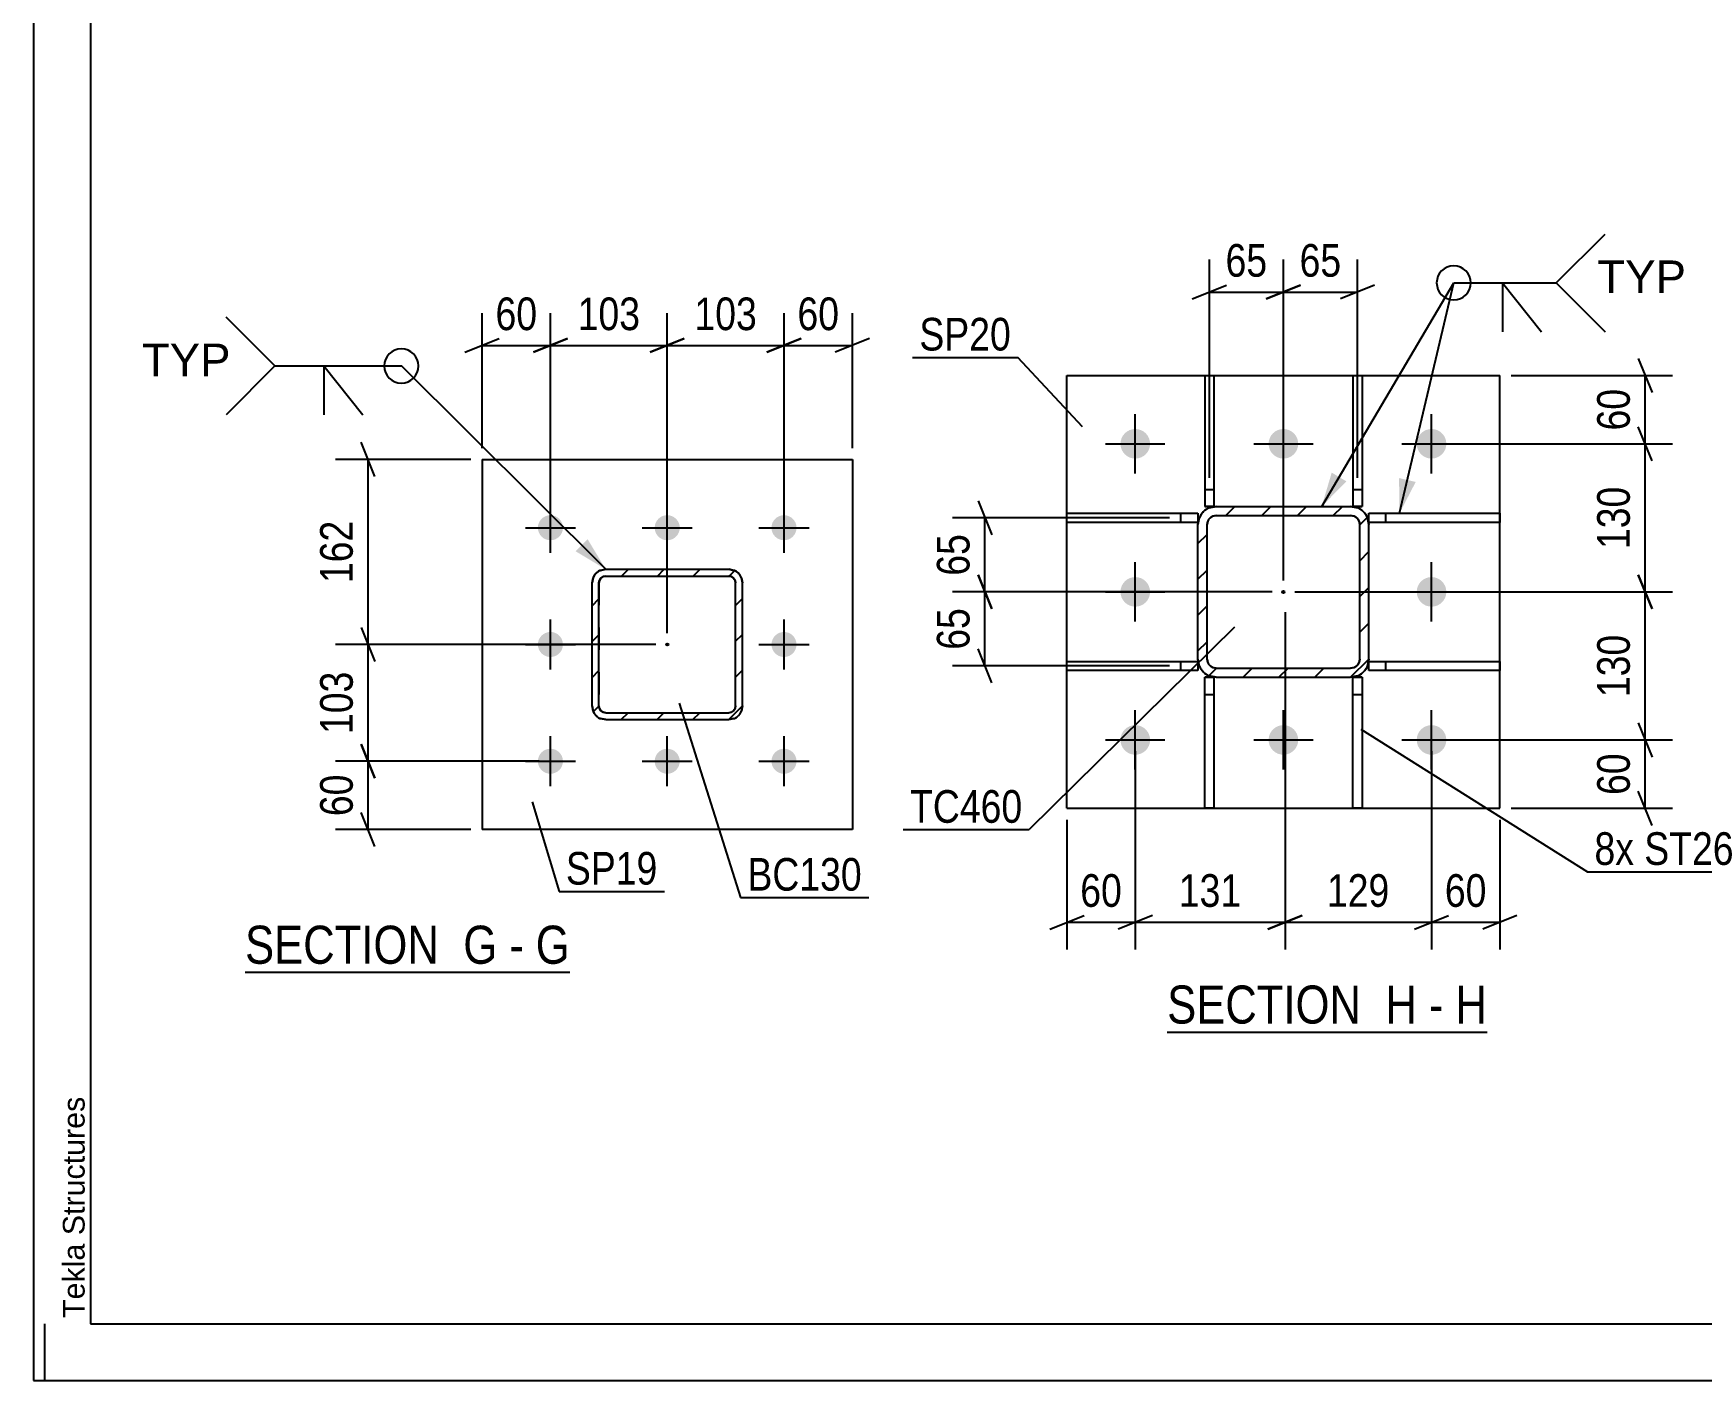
# Model space of a CAD drawing. Header units: millimetres. Extents: x 0 to 841, y 0 to 594.
# Drawn here: x 0 to 146.4, y 0 to 118.3 of the extents above; entities that cross this region are included whole.
import ezdxf

# ---------------------------------------------------------------- set-up
doc = ezdxf.new("R2010")
doc.units = ezdxf.units.MM
doc.linetypes.add('DXK_LINE_DOT2', pattern=[3.9198, 1.9599, -1.9599])
doc.linetypes.add('DXK_LINE_DOT3', pattern=[5.9187, 2.979, -0.9799, 0.9799, -0.9799])
doc.styles.add('Arial', font='ARIAL.TTF', dxfattribs={"height": 0.2})
doc.styles.add('Arial Narrow', font='ARIALN.TTF', dxfattribs={"height": 0.2})

# ---------------------------------------------------------------- blocks, each defined once
blk = doc.blocks.new('Unknown-247104153-1133')
at = {"color": 5, "linetype": 'Continuous'}
for p, q in [((0, 594), (0, 0)), ((5, 589), (5, 5)), ((1, 0), (1, 5)), ((5, 5), (836, 5)), ((0, 0), (841, 0))]:
    blk.add_line(p, q, dxfattribs=at)
at = {"color": 174, "linetype": 'Continuous', "style": 'Arial'}
blk.add_text('Tekla Structures', height=1.9102, rotation=90, dxfattribs=at).set_placement((4.5, 5.5))
blk = doc.blocks.new('Unknown-247104153-20 - 19715')
at = {"color": 6, "linetype": 'Continuous'}
blk.add_line((18.58, 35.85), (47.08, 35.85), dxfattribs=at)
at = {"color": 0, "linetype": 'Continuous'}
for points in [[(36.68, 36.6), (36.68, 40.1), (18.58, 40.1), (18.58, 36.6)], [(40.72, 36.6), (40.72, 40.1), (37.73, 40.1), (37.73, 36.6)], [(43.04, 36.6), (43.04, 40.1), (41.77, 40.1), (41.77, 36.6)], [(47.08, 36.6), (47.08, 40.1), (44.09, 40.1), (44.09, 36.6)]]:
    blk.add_wipeout(points, dxfattribs=at)
at = {"color": 7, "linetype": 'Continuous', "style": 'Arial Narrow'}
for s, p in [('SECTION ', (18.58, 36.6)), ('G', (37.73, 36.6)), ('G', (44.09, 36.6)), ('-', (41.77, 36.6))]:
    blk.add_text(s, height=3.34, dxfattribs=at).set_placement(p)
blk = doc.blocks.new('Unknown-247104153-22 - 20113')
at = {"color": 6, "linetype": 'Continuous'}
blk.add_line((99.51, 30.6), (127.58, 30.6), dxfattribs=at)
at = {"color": 0, "linetype": 'Continuous'}
for points in [[(117.61, 31.35), (117.61, 34.85), (99.51, 34.85), (99.51, 31.35)], [(121.43, 31.35), (121.43, 34.85), (118.66, 34.85), (118.66, 31.35)], [(123.76, 31.35), (123.76, 34.85), (122.48, 34.85), (122.48, 31.35)], [(127.58, 31.35), (127.58, 34.85), (124.81, 34.85), (124.81, 31.35)]]:
    blk.add_wipeout(points, dxfattribs=at)
at = {"color": 7, "linetype": 'Continuous', "style": 'Arial Narrow'}
for s, p in [('SECTION ', (99.51, 31.35)), ('H', (118.66, 31.35)), ('H', (124.81, 31.35)), ('-', (122.48, 31.35))]:
    blk.add_text(s, height=3.34, dxfattribs=at).set_placement(p)
blk = doc.blocks.new('Part-247104153-19737 - 19715')
at = {"color": 2, "linetype": 'Continuous'}
for p, q in [((39.38, 80.88), (39.38, 48.38)), ((39.38, 80.88), (71.88, 80.88)), ((71.88, 80.88), (71.88, 48.38)), ((71.88, 48.38), (39.38, 48.38))]:
    blk.add_line(p, q, dxfattribs=at)
blk = doc.blocks.new('Part-247104153-19721 - 19715')
at = {"linetype": 'Continuous'}
h = blk.add_hatch(dxfattribs=at)
h.set_pattern_fill('', scale=0.7, style=0, pattern_type=0)
h.set_pattern_definition([(45, (61.0348, 58.0348), (-1.57154, 1.57154), [])])
h.paths.add_polyline_path([(50.23, 58.03), (61.03, 58.03), (61.49, 58.13), (61.88, 58.39), (62.14, 58.78), (62.23, 59.23), (62.23, 70.03), (62.14, 70.49), (61.88, 70.88), (61.49, 71.14), (61.03, 71.23), (50.23, 71.23), (49.78, 71.14), (49.39, 70.88), (49.13, 70.49), (49.03, 70.03), (49.03, 59.23), (49.13, 58.78), (49.39, 58.39), (49.78, 58.13)])
h.paths.add_polyline_path([(49.68, 59.01), (49.63, 59.23), (49.63, 70.03), (49.68, 70.26), (49.81, 70.46), (50.01, 70.59), (50.23, 70.63), (61.03, 70.63), (61.26, 70.59), (61.46, 70.46), (61.59, 70.26), (61.63, 70.03), (61.63, 59.23), (61.59, 59.01), (61.46, 58.81), (61.26, 58.68), (61.03, 58.63), (50.23, 58.63), (50.01, 58.68), (49.81, 58.81)])
blk.add_hatch(color=246, dxfattribs=at).paths.add_polyline_path([(55.63, 64.53, -1), (55.63, 64.73, -1)])
at = {"color": 7, "linetype": 'DXK_LINE_DOT2'}
for p, q in [((49.03, 70.03), (49.13, 70.49)), ((49.81, 70.46), (49.68, 70.26)), ((49.78, 71.14), (50.23, 71.23)), ((50.01, 70.59), (49.81, 70.46)), ((50.23, 70.63), (50.01, 70.59)), ((50.23, 71.23), (61.03, 71.23)), ((50.23, 70.63), (61.03, 70.63)), ((61.03, 71.23), (61.49, 71.14)), ((61.26, 70.59), (61.03, 70.63)), ((61.46, 70.46), (61.26, 70.59)), ((61.59, 70.26), (61.46, 70.46)), ((62.14, 70.49), (62.23, 70.03)), ((49.03, 59.23), (49.03, 70.03)), ((49.68, 70.26), (49.63, 70.03)), ((49.63, 70.03), (49.63, 59.23)), ((61.63, 70.03), (61.59, 70.26)), ((61.63, 59.23), (61.63, 70.03)), ((62.23, 59.23), (62.23, 70.03)), ((49.13, 58.78), (49.03, 59.23)), ((49.63, 59.23), (49.68, 59.01)), ((49.68, 59.01), (49.81, 58.81)), ((49.81, 58.81), (50.01, 58.68)), ((50.01, 58.68), (50.23, 58.63)), ((50.23, 58.63), (61.03, 58.63)), ((61.03, 58.63), (61.26, 58.68)), ((61.26, 58.68), (61.46, 58.81)), ((61.46, 58.81), (61.59, 59.01)), ((61.59, 59.01), (61.63, 59.23)), ((62.23, 59.23), (62.14, 58.78)), ((50.23, 58.03), (49.78, 58.13)), ((50.23, 58.03), (61.03, 58.03)), ((61.49, 58.13), (61.03, 58.03))]:
    blk.add_line(p, q, dxfattribs=at)
at = {"color": 2, "linetype": 'Continuous'}
for p, q in [((49.13, 70.49), (49.03, 70.03)), ((49.68, 70.26), (49.81, 70.46)), ((50.23, 71.23), (49.78, 71.14)), ((49.81, 70.46), (50.01, 70.59)), ((50.01, 70.59), (50.23, 70.63)), ((50.23, 71.23), (61.03, 71.23)), ((50.23, 70.63), (61.03, 70.63)), ((61.49, 71.14), (61.03, 71.23)), ((61.03, 70.63), (61.26, 70.59)), ((61.26, 70.59), (61.46, 70.46)), ((61.46, 70.46), (61.59, 70.26)), ((62.23, 70.03), (62.14, 70.49)), ((49.03, 59.23), (49.03, 70.03)), ((49.63, 70.03), (49.68, 70.26)), ((49.63, 59.23), (49.63, 70.03)), ((61.59, 70.26), (61.63, 70.03)), ((61.63, 59.23), (61.63, 70.03)), ((62.23, 59.23), (62.23, 70.03)), ((49.03, 59.23), (49.13, 58.78)), ((49.68, 59.01), (49.63, 59.23)), ((49.81, 58.81), (49.68, 59.01)), ((50.01, 58.68), (49.81, 58.81)), ((50.23, 58.63), (50.01, 58.68)), ((50.23, 58.63), (61.03, 58.63)), ((61.26, 58.68), (61.03, 58.63)), ((61.46, 58.81), (61.26, 58.68)), ((61.59, 59.01), (61.46, 58.81)), ((61.63, 59.23), (61.59, 59.01)), ((62.14, 58.78), (62.23, 59.23)), ((49.78, 58.13), (50.23, 58.03)), ((50.23, 58.03), (61.03, 58.03)), ((61.03, 58.03), (61.49, 58.13))]:
    blk.add_line(p, q, dxfattribs=at)
at = {"color": 7, "linetype": 'DXK_LINE_DOT3'}
blk.add_line((55.63, 64.63), (55.63, 64.63), dxfattribs=at)
at = {"color": 246, "linetype": 'DXK_LINE_DOT2'}
blk.add_line((55.63, 64.63), (55.63, 64.63), dxfattribs=at)
at = {"color": 246, "linetype": 'Continuous'}
blk.add_circle((55.63, 64.63), 0.1, dxfattribs=at)
at = {"color": 7, "linetype": 'DXK_LINE_DOT2'}
for centre, start, end in [((50.23, 70.03), 112.5, 157.5), ((61.03, 70.03), 22.5, 67.5), ((50.23, 59.23), 202.5, 247.5), ((61.03, 59.23), 292.5, 337.5)]:
    blk.add_arc(centre, 1.2, start, end, dxfattribs=at)
at = {"color": 2, "linetype": 'Continuous'}
for centre, start, end in [((50.23, 70.03), 112.5, 157.5), ((61.03, 70.03), 22.5, 67.5), ((50.23, 59.23), 202.5, 247.5), ((61.03, 59.23), 292.5, 337.5)]:
    blk.add_arc(centre, 1.2, start, end, dxfattribs=at)
blk = doc.blocks.new('Bolt-247104153-19794 - 19715')
at = {"linetype": 'Continuous'}
for points in [[(45.38, 75.98, -1), (45.38, 73.78, -1)], [(55.63, 75.98, -1), (55.63, 73.78, -1)], [(65.88, 75.98, -1), (65.88, 73.78, -1)], [(45.38, 65.73, -1), (45.38, 63.53, -1)], [(65.88, 65.73, -1), (65.88, 63.53, -1)], [(45.38, 55.48, -1), (45.38, 53.28, -1)], [(55.63, 55.48, -1), (55.63, 53.28, -1)], [(65.88, 55.48, -1), (65.88, 53.28, -1)]]:
    blk.add_hatch(color=1, dxfattribs=at).paths.add_polyline_path(points)
at = {"color": 1, "linetype": 'Continuous'}
for p, q in [((45.38, 72.68), (45.38, 77.08)), ((55.63, 72.68), (55.63, 77.08)), ((65.88, 72.68), (65.88, 77.08)), ((43.18, 74.88), (47.58, 74.88)), ((53.43, 74.88), (57.83, 74.88)), ((63.68, 74.88), (68.08, 74.88)), ((45.38, 62.43), (45.38, 66.83)), ((65.88, 62.43), (65.88, 66.83)), ((43.18, 64.63), (47.58, 64.63)), ((63.68, 64.63), (68.08, 64.63)), ((45.38, 52.18), (45.38, 56.58)), ((55.63, 52.18), (55.63, 56.58)), ((65.88, 52.18), (65.88, 56.58)), ((43.18, 54.38), (47.58, 54.38)), ((53.43, 54.38), (57.83, 54.38)), ((63.68, 54.38), (68.08, 54.38))]:
    blk.add_line(p, q, dxfattribs=at)
blk = doc.blocks.new('Part-247104153-20184 - 20113')
at = {"color": 2, "linetype": 'Continuous'}
for p, q in [((90.71, 76.15), (102.21, 76.15)), ((90.71, 75.35), (90.71, 76.15)), ((102.21, 76.15), (102.21, 75.35)), ((102.21, 75.35), (90.71, 75.35))]:
    blk.add_line(p, q, dxfattribs=at)
at = {"color": 7, "linetype": 'DXK_LINE_DOT2'}
blk.add_line((100.71, 75.35), (100.71, 76.15), dxfattribs=at)
blk = doc.blocks.new('Part-247104153-20122 - 20113')
at = {"linetype": 'Continuous'}
h = blk.add_hatch(dxfattribs=at)
h.set_pattern_fill('', scale=0.7, style=0, pattern_type=0)
h.set_pattern_definition([(45, (115.6062, 61.7511), (-1.57154, 1.57154), [])])
h.paths.add_polyline_path([(103.81, 61.75), (115.61, 61.75), (116.22, 61.87), (116.74, 62.22), (117.08, 62.74), (117.21, 63.35), (117.21, 75.15), (117.08, 75.76), (116.74, 76.28), (116.22, 76.63), (115.61, 76.75), (103.81, 76.75), (103.19, 76.63), (102.67, 76.28), (102.33, 75.76), (102.21, 75.15), (102.21, 63.35), (102.33, 62.74), (102.67, 62.22), (103.19, 61.87)])
h.paths.add_polyline_path([(103.07, 63.04), (103.01, 63.35), (103.01, 75.15), (103.07, 75.46), (103.24, 75.72), (103.5, 75.89), (103.81, 75.95), (115.61, 75.95), (115.91, 75.89), (116.17, 75.72), (116.35, 75.46), (116.41, 75.15), (116.41, 63.35), (116.35, 63.04), (116.17, 62.79), (115.91, 62.61), (115.61, 62.55), (103.81, 62.55), (103.5, 62.61), (103.24, 62.79)])
blk.add_hatch(color=246, dxfattribs=at).paths.add_polyline_path([(109.71, 69.15, -1), (109.71, 69.35, -1)])
at = {"color": 7, "linetype": 'DXK_LINE_DOT2'}
for p, q in [((103.19, 76.63), (103.81, 76.75)), ((103.81, 76.75), (115.61, 76.75)), ((115.61, 76.75), (116.22, 76.63)), ((102.21, 75.15), (102.33, 75.76)), ((102.21, 63.35), (102.21, 75.15)), ((103.07, 75.46), (103.01, 75.15)), ((103.01, 63.35), (103.01, 75.15)), ((103.81, 75.95), (103.5, 75.89)), ((103.81, 75.95), (115.61, 75.95)), ((115.91, 75.89), (115.61, 75.95)), ((116.41, 75.15), (116.35, 75.46)), ((116.41, 63.35), (116.41, 75.15)), ((117.08, 75.76), (117.21, 75.15)), ((117.21, 63.35), (117.21, 75.15)), ((102.33, 62.74), (102.21, 63.35)), ((103.01, 63.35), (103.07, 63.04)), ((116.35, 63.04), (116.41, 63.35)), ((117.21, 63.35), (117.08, 62.74)), ((103.81, 61.75), (103.19, 61.87)), ((103.5, 62.61), (103.81, 62.55)), ((103.81, 62.55), (115.61, 62.55)), ((103.81, 61.75), (115.61, 61.75)), ((115.61, 62.55), (115.91, 62.61)), ((116.22, 61.87), (115.61, 61.75))]:
    blk.add_line(p, q, dxfattribs=at)
at = {"color": 2, "linetype": 'Continuous'}
for p, q in [((103.81, 76.75), (103.19, 76.63)), ((103.81, 76.75), (115.61, 76.75)), ((116.22, 76.63), (115.61, 76.75)), ((102.33, 75.76), (102.21, 75.15)), ((102.21, 63.35), (102.21, 75.15)), ((103.01, 75.15), (103.07, 75.46)), ((103.01, 63.35), (103.01, 75.15)), ((103.5, 75.89), (103.81, 75.95)), ((103.81, 75.95), (115.61, 75.95)), ((115.61, 75.95), (115.91, 75.89)), ((116.35, 75.46), (116.41, 75.15)), ((116.41, 63.35), (116.41, 75.15)), ((117.21, 75.15), (117.08, 75.76)), ((117.21, 63.35), (117.21, 75.15)), ((102.21, 63.35), (102.33, 62.74)), ((103.07, 63.04), (103.01, 63.35)), ((116.41, 63.35), (116.35, 63.04)), ((117.08, 62.74), (117.21, 63.35)), ((103.19, 61.87), (103.81, 61.75)), ((103.81, 62.55), (103.5, 62.61)), ((103.81, 62.55), (115.61, 62.55)), ((103.81, 61.75), (115.61, 61.75)), ((115.91, 62.61), (115.61, 62.55)), ((115.61, 61.75), (116.22, 61.87))]:
    blk.add_line(p, q, dxfattribs=at)
at = {"color": 7, "linetype": 'DXK_LINE_DOT3'}
blk.add_line((109.71, 69.25), (109.71, 69.25), dxfattribs=at)
at = {"color": 246, "linetype": 'DXK_LINE_DOT2'}
blk.add_line((109.71, 69.25), (109.71, 69.25), dxfattribs=at)
at = {"color": 246, "linetype": 'Continuous'}
blk.add_circle((109.71, 69.25), 0.1, dxfattribs=at)
at = {"color": 7, "linetype": 'DXK_LINE_DOT2'}
for centre, radius, start, end in [((103.81, 75.15), 1.6, 112.5, 157.5), ((115.61, 75.15), 1.6, 22.5, 67.5), ((103.81, 75.15), 0.8, 112.5, 157.5), ((115.61, 75.15), 0.8, 22.5, 67.5), ((103.81, 63.35), 0.8, 202.5, 247.5), ((115.61, 63.35), 0.8, 292.5, 337.5), ((103.81, 63.35), 1.6, 202.5, 247.5), ((115.61, 63.35), 1.6, 292.5, 337.5)]:
    blk.add_arc(centre, radius, start, end, dxfattribs=at)
at = {"color": 2, "linetype": 'Continuous'}
for centre, radius, start, end in [((103.81, 75.15), 1.6, 112.5, 157.5), ((115.61, 75.15), 1.6, 22.5, 67.5), ((103.81, 75.15), 0.8, 112.5, 157.5), ((115.61, 75.15), 0.8, 22.5, 67.5), ((103.81, 63.35), 0.8, 202.5, 247.5), ((115.61, 63.35), 0.8, 292.5, 337.5), ((103.81, 63.35), 1.6, 202.5, 247.5), ((115.61, 63.35), 1.6, 292.5, 337.5)]:
    blk.add_arc(centre, radius, start, end, dxfattribs=at)
blk = doc.blocks.new('Part-247104153-20186 - 20113')
at = {"color": 2, "linetype": 'Continuous'}
for p, q in [((115.81, 88.25), (115.81, 76.75)), ((115.81, 88.25), (116.61, 88.25)), ((116.61, 88.25), (116.61, 76.75)), ((115.81, 76.75), (116.61, 76.75))]:
    blk.add_line(p, q, dxfattribs=at)
at = {"color": 7, "linetype": 'DXK_LINE_DOT2'}
for p, q in [((115.81, 78.25), (116.61, 78.25)), ((116.61, 76.75), (115.81, 76.75))]:
    blk.add_line(p, q, dxfattribs=at)
blk = doc.blocks.new('Part-247104153-20182 - 20113')
at = {"color": 2, "linetype": 'Continuous'}
for p, q in [((117.21, 75.35), (117.21, 76.15)), ((117.21, 76.15), (128.71, 76.15)), ((128.71, 76.15), (128.71, 75.35)), ((128.71, 75.35), (117.21, 75.35))]:
    blk.add_line(p, q, dxfattribs=at)
at = {"color": 7, "linetype": 'DXK_LINE_DOT2'}
blk.add_line((118.71, 75.35), (118.71, 76.15), dxfattribs=at)
blk = doc.blocks.new('Part-247104153-20134 - 20113')
at = {"color": 2, "linetype": 'Continuous'}
for p, q in [((90.71, 50.25), (90.71, 88.25)), ((90.71, 88.25), (128.71, 88.25)), ((128.71, 50.25), (128.71, 88.25)), ((90.71, 50.25), (128.71, 50.25))]:
    blk.add_line(p, q, dxfattribs=at)
blk = doc.blocks.new('Part-247104153-20183 - 20113')
at = {"color": 2, "linetype": 'Continuous'}
for p, q in [((117.21, 62.35), (117.21, 63.15)), ((117.21, 63.15), (128.71, 63.15)), ((128.71, 63.15), (128.71, 62.35)), ((128.71, 62.35), (117.21, 62.35))]:
    blk.add_line(p, q, dxfattribs=at)
at = {"color": 7, "linetype": 'DXK_LINE_DOT2'}
blk.add_line((118.71, 62.35), (118.71, 63.15), dxfattribs=at)
blk = doc.blocks.new('Part-247104153-20185 - 20113')
at = {"color": 2, "linetype": 'Continuous'}
for p, q in [((90.71, 63.15), (102.21, 63.15)), ((90.71, 62.35), (90.71, 63.15)), ((102.21, 63.15), (102.21, 62.35)), ((102.21, 62.35), (90.71, 62.35))]:
    blk.add_line(p, q, dxfattribs=at)
at = {"color": 7, "linetype": 'DXK_LINE_DOT2'}
blk.add_line((100.71, 62.35), (100.71, 63.15), dxfattribs=at)
blk = doc.blocks.new('Part-247104153-20187 - 20113')
at = {"color": 2, "linetype": 'Continuous'}
for p, q in [((102.81, 88.25), (102.81, 76.75)), ((102.81, 88.25), (103.61, 88.25)), ((103.61, 88.25), (103.61, 76.75)), ((102.81, 76.75), (103.61, 76.75))]:
    blk.add_line(p, q, dxfattribs=at)
at = {"color": 7, "linetype": 'DXK_LINE_DOT2'}
for p, q in [((102.81, 78.25), (103.61, 78.25)), ((103.61, 76.75), (102.81, 76.75))]:
    blk.add_line(p, q, dxfattribs=at)
blk = doc.blocks.new('Part-247104153-20188 - 20113')
at = {"color": 2, "linetype": 'Continuous'}
for p, q in [((115.81, 61.75), (116.61, 61.75)), ((115.81, 50.25), (115.81, 61.75)), ((116.61, 61.75), (116.61, 50.25)), ((116.61, 50.25), (115.81, 50.25))]:
    blk.add_line(p, q, dxfattribs=at)
at = {"color": 7, "linetype": 'DXK_LINE_DOT2'}
for p, q in [((116.61, 61.75), (115.81, 61.75)), ((115.81, 60.25), (116.61, 60.25))]:
    blk.add_line(p, q, dxfattribs=at)
blk = doc.blocks.new('Part-247104153-20189 - 20113')
at = {"color": 2, "linetype": 'Continuous'}
for p, q in [((102.81, 61.75), (103.61, 61.75)), ((102.81, 50.25), (102.81, 61.75)), ((103.61, 61.75), (103.61, 50.25)), ((103.61, 50.25), (102.81, 50.25))]:
    blk.add_line(p, q, dxfattribs=at)
at = {"color": 7, "linetype": 'DXK_LINE_DOT2'}
for p, q in [((103.61, 61.75), (102.81, 61.75)), ((102.81, 60.25), (103.61, 60.25))]:
    blk.add_line(p, q, dxfattribs=at)
blk = doc.blocks.new('Bolt-247104153-20191 - 20113')
at = {"linetype": 'Continuous'}
for points in [[(96.71, 83.55, -1), (96.71, 80.95, -1)], [(109.71, 83.55, -1), (109.71, 80.95, -1)], [(122.71, 83.55, -1), (122.71, 80.95, -1)], [(96.71, 70.55, -1), (96.71, 67.95, -1)], [(122.71, 70.55, -1), (122.71, 67.95, -1)], [(96.71, 57.55, -1), (96.71, 54.95, -1)], [(109.71, 57.55, -1), (109.71, 54.95, -1)], [(122.71, 57.55, -1), (122.71, 54.95, -1)]]:
    blk.add_hatch(color=1, dxfattribs=at).paths.add_polyline_path(points)
at = {"color": 1, "linetype": 'Continuous'}
for p, q in [((96.71, 79.65), (96.71, 84.85)), ((109.71, 79.65), (109.71, 84.85)), ((122.71, 79.65), (122.71, 84.85)), ((94.11, 82.25), (99.31, 82.25)), ((107.11, 82.25), (112.31, 82.25)), ((120.11, 82.25), (125.31, 82.25)), ((96.71, 66.65), (96.71, 71.85)), ((122.71, 66.65), (122.71, 71.85)), ((94.11, 69.25), (99.31, 69.25)), ((120.11, 69.25), (125.31, 69.25)), ((96.71, 53.65), (96.71, 58.85)), ((109.71, 53.65), (109.71, 58.85)), ((122.71, 53.65), (122.71, 58.85)), ((94.11, 56.25), (99.31, 56.25)), ((107.11, 56.25), (112.31, 56.25)), ((120.11, 56.25), (125.31, 56.25))]:
    blk.add_line(p, q, dxfattribs=at)
blk = doc.blocks.new('StraightDimension-247104153-34161 - 19715')
at = {"color": 7, "linetype": 'Continuous'}
for p, q in [((28.78, 55.88), (29.98, 52.88)), ((44.38, 54.38), (26.53, 54.38)), ((29.38, 48.38), (29.38, 54.38)), ((29.98, 46.88), (28.78, 49.88)), ((38.38, 48.38), (26.53, 48.38))]:
    blk.add_line(p, q, dxfattribs=at)
at = {"color": 0}
blk.add_wipeout([(28.63, 53.81), (24.43, 53.81), (24.43, 48.96), (28.63, 48.96)], dxfattribs=at)
at = {"color": 3, "style": 'Arial Narrow'}
blk.add_text('60', height=2.863, rotation=90.0002, dxfattribs=at).set_placement((28.03, 49.56))
blk = doc.blocks.new('StraightDimension-247104153-34218 - 19715')
at = {"color": 7, "linetype": 'Continuous'}
for p, q in [((45.38, 75.88), (45.38, 93.73)), ((55.63, 65.63), (55.63, 93.73)), ((43.88, 90.28), (46.88, 91.48)), ((45.38, 90.88), (55.63, 90.88)), ((57.13, 91.48), (54.13, 90.28))]:
    blk.add_line(p, q, dxfattribs=at)
at = {"color": 0}
blk.add_wipeout([(53.85, 91.63), (53.85, 95.83), (47.17, 95.83), (47.17, 91.63)], dxfattribs=at)
at = {"color": 3, "style": 'Arial Narrow'}
blk.add_text('103', height=2.863, dxfattribs=at).set_placement((47.77, 92.23))
blk = doc.blocks.new('StraightDimension-247104153-34159 - 19715')
at = {"color": 7, "linetype": 'Continuous'}
for p, q in [((29.98, 79.38), (28.78, 82.38)), ((38.38, 80.88), (26.53, 80.88)), ((29.38, 64.63), (29.38, 80.88)), ((28.78, 66.13), (29.98, 63.13)), ((54.63, 64.63), (26.53, 64.63))]:
    blk.add_line(p, q, dxfattribs=at)
at = {"color": 0}
blk.add_wipeout([(28.63, 76.1), (24.43, 76.1), (24.43, 69.42), (28.63, 69.42)], dxfattribs=at)
at = {"color": 3, "style": 'Arial Narrow'}
blk.add_text('162', height=2.863, rotation=90.0002, dxfattribs=at).set_placement((28.03, 70.02))
blk = doc.blocks.new('StraightDimension-247104153-34160 - 19715')
at = {"color": 7, "linetype": 'Continuous'}
for p, q in [((28.78, 66.13), (29.98, 63.13)), ((54.63, 64.63), (26.53, 64.63)), ((29.38, 54.38), (29.38, 64.63)), ((29.98, 52.88), (28.78, 55.88)), ((44.38, 54.38), (26.53, 54.38))]:
    blk.add_line(p, q, dxfattribs=at)
at = {"color": 0}
blk.add_wipeout([(28.63, 62.85), (24.43, 62.85), (24.43, 56.17), (28.63, 56.17)], dxfattribs=at)
at = {"color": 3, "style": 'Arial Narrow'}
blk.add_text('103', height=2.863, rotation=90.0002, dxfattribs=at).set_placement((28.03, 56.77))
blk = doc.blocks.new('StraightDimension-247104153-34216 - 19715')
at = {"color": 7, "linetype": 'Continuous'}
for p, q in [((65.88, 75.88), (65.88, 93.73)), ((71.88, 81.88), (71.88, 93.73)), ((64.38, 90.28), (67.38, 91.48)), ((65.88, 90.88), (71.88, 90.88)), ((73.38, 91.48), (70.38, 90.28))]:
    blk.add_line(p, q, dxfattribs=at)
at = {"color": 0}
blk.add_wipeout([(71.31, 91.63), (71.31, 95.83), (66.46, 95.83), (66.46, 91.63)], dxfattribs=at)
at = {"color": 3, "style": 'Arial Narrow'}
blk.add_text('60', height=2.863, dxfattribs=at).set_placement((67.06, 92.23))
blk = doc.blocks.new('StraightDimension-247104153-34217 - 19715')
at = {"color": 7, "linetype": 'Continuous'}
for p, q in [((55.63, 65.63), (55.63, 93.73)), ((65.88, 75.88), (65.88, 93.73)), ((54.13, 90.28), (57.13, 91.48)), ((55.63, 90.88), (65.88, 90.88)), ((67.38, 91.48), (64.38, 90.28))]:
    blk.add_line(p, q, dxfattribs=at)
at = {"color": 0}
blk.add_wipeout([(64.1, 91.63), (64.1, 95.83), (57.42, 95.83), (57.42, 91.63)], dxfattribs=at)
at = {"color": 3, "style": 'Arial Narrow'}
blk.add_text('103', height=2.863, dxfattribs=at).set_placement((58.02, 92.23))
blk = doc.blocks.new('StraightDimension-247104153-34219 - 19715')
at = {"color": 7, "linetype": 'Continuous'}
for p, q in [((39.38, 81.88), (39.38, 93.73)), ((45.38, 75.88), (45.38, 93.73)), ((37.88, 90.28), (40.88, 91.48)), ((39.38, 90.88), (45.38, 90.88)), ((46.88, 91.48), (43.88, 90.28))]:
    blk.add_line(p, q, dxfattribs=at)
at = {"color": 0}
blk.add_wipeout([(44.81, 91.63), (44.81, 95.83), (39.96, 95.83), (39.96, 91.63)], dxfattribs=at)
at = {"color": 3, "style": 'Arial Narrow'}
blk.add_text('60', height=2.863, dxfattribs=at).set_placement((40.56, 92.23))
blk = doc.blocks.new('StraightDimension-247104153-34352 - 20113')
at = {"color": 7, "linetype": 'Continuous'}
for p, q in [((140.86, 57.75), (142.06, 54.75)), ((123.71, 56.25), (143.86, 56.25)), ((141.46, 50.25), (141.46, 56.25)), ((142.06, 48.75), (140.86, 51.75)), ((129.71, 50.25), (143.86, 50.25))]:
    blk.add_line(p, q, dxfattribs=at)
at = {"color": 0}
blk.add_wipeout([(140.71, 55.68), (136.51, 55.68), (136.51, 50.82), (140.71, 50.82)], dxfattribs=at)
at = {"color": 3, "style": 'Arial Narrow'}
blk.add_text('60', height=2.863, rotation=90.0002, dxfattribs=at).set_placement((140.11, 51.42))
blk = doc.blocks.new('StraightDimension-247104153-34351 - 20113')
at = {"color": 7, "linetype": 'Continuous'}
for p, q in [((142.06, 67.75), (140.86, 70.75)), ((110.71, 69.25), (143.86, 69.25)), ((141.46, 56.25), (141.46, 69.25)), ((140.86, 57.75), (142.06, 54.75)), ((123.71, 56.25), (143.86, 56.25))]:
    blk.add_line(p, q, dxfattribs=at)
at = {"color": 0}
blk.add_wipeout([(140.71, 66.09), (136.51, 66.09), (136.51, 59.41), (140.71, 59.41)], dxfattribs=at)
at = {"color": 3, "style": 'Arial Narrow'}
blk.add_text('130', height=2.863, rotation=90.0002, dxfattribs=at).set_placement((140.11, 60.01))
blk = doc.blocks.new('StraightDimension-247104153-34307 - 20113')
at = {"color": 7, "linetype": 'Continuous'}
for p, q in [((122.71, 55.25), (122.71, 37.85)), ((128.71, 49.25), (128.71, 37.85)), ((121.21, 39.65), (124.21, 40.85)), ((122.71, 40.25), (128.71, 40.25)), ((130.21, 40.85), (127.21, 39.65))]:
    blk.add_line(p, q, dxfattribs=at)
at = {"color": 0}
blk.add_wipeout([(128.13, 41), (128.13, 45.2), (123.28, 45.2), (123.28, 41)], dxfattribs=at)
at = {"color": 3, "style": 'Arial Narrow'}
blk.add_text('60', height=2.863, dxfattribs=at).set_placement((123.88, 41.6))
blk = doc.blocks.new('StraightDimension-247104153-34308 - 20113')
at = {"color": 7, "linetype": 'Continuous'}
for p, q in [((109.85, 67.47), (109.85, 37.85)), ((122.71, 55.25), (122.71, 37.85)), ((111.35, 40.85), (108.35, 39.65)), ((109.85, 40.25), (122.71, 40.25)), ((121.21, 39.65), (124.21, 40.85))]:
    blk.add_line(p, q, dxfattribs=at)
at = {"color": 0}
blk.add_wipeout([(119.62, 41), (119.62, 45.2), (112.93, 45.2), (112.93, 41)], dxfattribs=at)
at = {"color": 3, "style": 'Arial Narrow'}
blk.add_text('129', height=2.863, dxfattribs=at).set_placement((113.53, 41.6))
blk = doc.blocks.new('StraightDimension-247104153-34309 - 20113')
at = {"color": 7, "linetype": 'Continuous'}
for p, q in [((109.85, 67.47), (109.85, 37.85)), ((96.71, 55.25), (96.71, 37.85)), ((98.21, 40.85), (95.21, 39.65)), ((96.71, 40.25), (109.85, 40.25)), ((108.35, 39.65), (111.35, 40.85))]:
    blk.add_line(p, q, dxfattribs=at)
at = {"color": 0}
blk.add_wipeout([(106.62, 41), (106.62, 45.2), (99.93, 45.2), (99.93, 41)], dxfattribs=at)
at = {"color": 3, "style": 'Arial Narrow'}
blk.add_text('131', height=2.863, dxfattribs=at).set_placement((100.53, 41.6))
blk = doc.blocks.new('StraightDimension-247104153-34264 - 20113')
at = {"color": 7, "linetype": 'Continuous'}
for p, q in [((103.21, 79.25), (103.21, 98.42)), ((109.71, 70.25), (109.71, 98.42)), ((101.71, 94.97), (104.71, 96.17)), ((103.21, 95.57), (109.71, 95.57)), ((111.21, 96.17), (108.21, 94.97))]:
    blk.add_line(p, q, dxfattribs=at)
at = {"color": 0}
blk.add_wipeout([(108.88, 96.32), (108.88, 100.52), (104.03, 100.52), (104.03, 96.32)], dxfattribs=at)
at = {"color": 3, "style": 'Arial Narrow'}
blk.add_text('65', height=2.863, dxfattribs=at).set_placement((104.63, 96.92))
blk = doc.blocks.new('StraightDimension-247104153-34263 - 20113')
at = {"color": 7, "linetype": 'Continuous'}
for p, q in [((109.71, 70.25), (109.71, 98.42)), ((116.21, 79.25), (116.21, 98.42)), ((108.21, 94.97), (111.21, 96.17)), ((109.71, 95.57), (116.21, 95.57)), ((117.71, 96.17), (114.71, 94.97))]:
    blk.add_line(p, q, dxfattribs=at)
at = {"color": 0}
blk.add_wipeout([(115.38, 96.32), (115.38, 100.52), (110.53, 100.52), (110.53, 96.32)], dxfattribs=at)
at = {"color": 3, "style": 'Arial Narrow'}
blk.add_text('65', height=2.863, dxfattribs=at).set_placement((111.13, 96.92))
blk = doc.blocks.new('StraightDimension-247104153-34278 - 20113')
at = {"color": 7, "linetype": 'Continuous'}
for p, q in [((82.91, 77.25), (84.11, 74.25)), ((99.71, 75.75), (80.66, 75.75)), ((83.51, 69.25), (83.51, 75.75)), ((84.11, 67.75), (82.91, 70.75)), ((108.71, 69.25), (80.66, 69.25))]:
    blk.add_line(p, q, dxfattribs=at)
at = {"color": 0}
blk.add_wipeout([(82.76, 74.93), (78.56, 74.93), (78.56, 70.07), (82.76, 70.07)], dxfattribs=at)
at = {"color": 3, "style": 'Arial Narrow'}
blk.add_text('65', height=2.863, rotation=90.0002, dxfattribs=at).set_placement((82.16, 70.67))
blk = doc.blocks.new('StraightDimension-247104153-34279 - 20113')
at = {"color": 7, "linetype": 'Continuous'}
for p, q in [((82.91, 70.75), (84.11, 67.75)), ((108.71, 69.25), (80.66, 69.25)), ((83.51, 62.75), (83.51, 69.25)), ((84.11, 61.25), (82.91, 64.25)), ((99.71, 62.75), (80.66, 62.75))]:
    blk.add_line(p, q, dxfattribs=at)
at = {"color": 0}
blk.add_wipeout([(82.76, 68.43), (78.56, 68.43), (78.56, 63.57), (82.76, 63.57)], dxfattribs=at)
at = {"color": 3, "style": 'Arial Narrow'}
blk.add_text('65', height=2.863, rotation=90.0002, dxfattribs=at).set_placement((82.16, 64.17))
blk = doc.blocks.new('StraightDimension-247104153-34310 - 20113')
at = {"color": 7, "linetype": 'Continuous'}
for p, q in [((96.71, 55.25), (96.71, 37.85)), ((90.71, 49.25), (90.71, 37.85)), ((89.21, 39.65), (92.21, 40.85)), ((90.71, 40.25), (96.71, 40.25)), ((98.21, 40.85), (95.21, 39.65))]:
    blk.add_line(p, q, dxfattribs=at)
at = {"color": 0}
blk.add_wipeout([(96.13, 41), (96.13, 45.2), (91.28, 45.2), (91.28, 41)], dxfattribs=at)
at = {"color": 3, "style": 'Arial Narrow'}
blk.add_text('60', height=2.863, dxfattribs=at).set_placement((91.88, 41.6))
blk = doc.blocks.new('StraightDimension-247104153-34349 - 20113')
at = {"color": 7, "linetype": 'Continuous'}
for p, q in [((140.86, 89.75), (142.06, 86.75)), ((129.71, 88.25), (143.86, 88.25)), ((141.46, 82.25), (141.46, 88.25)), ((142.06, 80.75), (140.86, 83.75)), ((123.71, 82.25), (143.86, 82.25))]:
    blk.add_line(p, q, dxfattribs=at)
at = {"color": 0}
blk.add_wipeout([(140.71, 87.68), (136.51, 87.68), (136.51, 82.82), (140.71, 82.82)], dxfattribs=at)
at = {"color": 3, "style": 'Arial Narrow'}
blk.add_text('60', height=2.863, rotation=90.0002, dxfattribs=at).set_placement((140.11, 83.42))
blk = doc.blocks.new('StraightDimension-247104153-34350 - 20113')
at = {"color": 7, "linetype": 'Continuous'}
for p, q in [((142.06, 80.75), (140.86, 83.75)), ((123.71, 82.25), (143.86, 82.25)), ((141.46, 69.25), (141.46, 82.25)), ((140.86, 70.75), (142.06, 67.75)), ((110.71, 69.25), (143.86, 69.25))]:
    blk.add_line(p, q, dxfattribs=at)
at = {"color": 0}
blk.add_wipeout([(140.71, 79.09), (136.51, 79.09), (136.51, 72.41), (140.71, 72.41)], dxfattribs=at)
at = {"color": 3, "style": 'Arial Narrow'}
blk.add_text('130', height=2.863, rotation=90.0002, dxfattribs=at).set_placement((140.11, 73.01))
blk = doc.blocks.new('Mark-247104153-19947 - 19715')
at = {"color": 0}
blk.add_wipeout([(72.72, 43.02), (72.72, 46.02), (62.67, 46.02), (62.67, 43.02)], dxfattribs=at)
blk.add_wipeout([(72.72, 43.02), (72.72, 46.02), (62.67, 46.02), (62.67, 43.02)], dxfattribs=at)
at = {"color": 30, "linetype": 'Continuous'}
for p, q in [((56.67, 59.49), (62.07, 42.42)), ((62.07, 42.42), (73.32, 42.42))]:
    blk.add_line(p, q, dxfattribs=at)
at = {"color": 3, "style": 'Arial Narrow'}
blk.add_text('BC130', height=2.863, dxfattribs=at).set_placement((62.67, 43.02))
blk = doc.blocks.new('WeldMark-247104153-31170 - 19715')
at = {"linetype": 'Continuous'}
blk.add_hatch(color=30, dxfattribs=at).paths.add_polyline_path([(48.64, 73.88), (50.23, 71.23), (47.58, 72.82)])
at = {"color": 30, "linetype": 'Continuous'}
for p in [(21.2, 89.08), (50.23, 71.23)]:
    blk.add_line(p, (32.3, 89.08), dxfattribs=at)
at = {"color": 3, "linetype": 'Continuous'}
for q in [(28.91, 84.79), (25.48, 84.79)]:
    blk.add_line((25.48, 89.08), q, dxfattribs=at)
for start, end in [(90, 270), (270, 90)]:
    blk.add_arc((32.3, 89.08), 1.5, start, end, dxfattribs=at)
at = {"color": 0, "linetype": 'Continuous'}
blk.add_wipeout([(17.3, 88.18), (17.3, 91.18), (9.52, 91.18), (9.52, 88.18)], dxfattribs=at)
blk.add_wipeout([(17.3, 88.18), (17.3, 91.18), (9.52, 91.18), (9.52, 88.18)], dxfattribs=at)
at = {"color": 3, "linetype": 'Continuous'}
for q in [(16.91, 93.36), (16.91, 84.79)]:
    blk.add_line((21.2, 89.08), q, dxfattribs=at)
at = {"color": 3, "linetype": 'Continuous', "style": 'Arial'}
blk.add_text('TYP', height=2.865, dxfattribs=at).set_placement((9.52, 88.18))
blk = doc.blocks.new('Mark-247104153-19950 - 19715')
at = {"color": 0}
blk.add_wipeout([(54.78, 43.55), (54.78, 46.55), (46.74, 46.55), (46.74, 43.55)], dxfattribs=at)
blk.add_wipeout([(54.78, 43.55), (54.78, 46.55), (46.74, 46.55), (46.74, 43.55)], dxfattribs=at)
at = {"color": 30, "linetype": 'Continuous'}
for p, q in [((43.78, 50.82), (46.14, 42.95)), ((46.14, 42.95), (55.38, 42.95))]:
    blk.add_line(p, q, dxfattribs=at)
at = {"color": 3, "style": 'Arial Narrow'}
blk.add_text('SP19', height=2.863, dxfattribs=at).set_placement((46.74, 43.55))
blk = doc.blocks.new('Mark-247104153-20389 - 20113')
at = {"color": 0}
blk.add_wipeout([(86.81, 48.98), (86.81, 51.98), (76.94, 51.98), (76.94, 48.98)], dxfattribs=at)
blk.add_wipeout([(86.81, 48.98), (86.81, 51.98), (76.94, 51.98), (76.94, 48.98)], dxfattribs=at)
at = {"color": 30, "linetype": 'Continuous'}
for p in [(105.42, 66.16), (76.34, 48.38)]:
    blk.add_line(p, (87.41, 48.38), dxfattribs=at)
at = {"color": 3, "style": 'Arial Narrow'}
blk.add_text('TC460', height=2.863, dxfattribs=at).set_placement((76.94, 48.98))
blk = doc.blocks.new('Mark-247104153-20410 - 20113')
at = {"color": 0}
blk.add_wipeout([(85.8, 90.44), (85.8, 93.44), (77.76, 93.44), (77.76, 90.44)], dxfattribs=at)
blk.add_wipeout([(85.8, 90.44), (85.8, 93.44), (77.76, 93.44), (77.76, 90.44)], dxfattribs=at)
at = {"color": 30, "linetype": 'Continuous'}
for p in [(77.16, 89.84), (92.07, 83.74)]:
    blk.add_line(p, (86.4, 89.84), dxfattribs=at)
at = {"color": 3, "style": 'Arial Narrow'}
blk.add_text('SP20', height=2.863, dxfattribs=at).set_placement((77.76, 90.44))
blk = doc.blocks.new('WeldMark-247104153-31247 - 20113')
at = {"linetype": 'Continuous'}
for points in [[(115.24, 78.95), (113.07, 76.75), (113.95, 79.72)], [(121.32, 78.9), (119.9, 76.15), (119.86, 79.24)]]:
    blk.add_hatch(color=30, dxfattribs=at).paths.add_polyline_path(points)
at = {"color": 30, "linetype": 'Continuous'}
for p, q in [((113.07, 76.75), (124.66, 96.38)), ((119.9, 76.15), (124.66, 96.38)), ((124.66, 96.38), (133.66, 96.38))]:
    blk.add_line(p, q, dxfattribs=at)
at = {"color": 3, "linetype": 'Continuous'}
for q in [(132.37, 92.09), (128.95, 92.09)]:
    blk.add_line((128.95, 96.38), q, dxfattribs=at)
for start, end in [(90, 270), (270, 90)]:
    blk.add_arc((124.66, 96.38), 1.5, start, end, dxfattribs=at)
at = {"color": 0, "linetype": 'Continuous'}
blk.add_wipeout([(145.04, 95.48), (145.04, 98.48), (137.26, 98.48), (137.26, 95.48)], dxfattribs=at)
blk.add_wipeout([(145.04, 95.48), (145.04, 98.48), (137.26, 98.48), (137.26, 95.48)], dxfattribs=at)
at = {"color": 3, "linetype": 'Continuous'}
for q in [(137.95, 100.66), (137.95, 92.09)]:
    blk.add_line((133.66, 96.38), q, dxfattribs=at)
at = {"color": 3, "linetype": 'Continuous', "style": 'Arial'}
blk.add_text('TYP', height=2.865, dxfattribs=at).set_placement((137.26, 95.48))
blk = doc.blocks.new('MarkSet-247104153-31214 - 20113')
at = {"color": 0}
for points in [[(140.48, 45.28), (140.48, 48.28), (137.01, 48.28), (137.01, 45.28)], [(149.24, 45.28), (149.24, 48.28), (141.38, 48.28), (141.38, 45.28)]]:
    blk.add_wipeout(points, dxfattribs=at)
for points in [[(140.48, 45.28), (140.48, 48.28), (137.01, 48.28), (137.01, 45.28)], [(149.24, 45.28), (149.24, 48.28), (141.38, 48.28), (141.38, 45.28)]]:
    blk.add_wipeout(points, dxfattribs=at)
at = {"color": 30, "linetype": 'Continuous'}
for p, q in [((116.5, 57.2), (136.41, 44.68)), ((136.41, 44.68), (150.74, 44.68))]:
    blk.add_line(p, q, dxfattribs=at)
at = {"color": 3, "style": 'Arial Narrow'}
for s, p in [('8x', (137.01, 45.28)), ('ST26', (141.38, 45.28))]:
    blk.add_text(s, height=2.863, dxfattribs=at).set_placement(p)

msp = doc.modelspace()

# ---------------------------------------------------------------- block references
for name in ['Unknown-247104153-1133', 'Part-247104153-20134 - 20113', 'Part-247104153-20187 - 20113', 'Part-247104153-20186 - 20113', 'Bolt-247104153-20191 - 20113', 'Part-247104153-19737 - 19715', 'Bolt-247104153-19794 - 19715', 'Part-247104153-20184 - 20113', 'Part-247104153-20122 - 20113', 'Part-247104153-20182 - 20113', 'Part-247104153-19721 - 19715', 'Part-247104153-20185 - 20113', 'Part-247104153-20183 - 20113', 'Part-247104153-20189 - 20113', 'Part-247104153-20188 - 20113']:
    msp.add_blockref(name, (0, 0))

# ---------------------------------------------------------------- next in the draw order: block references
for name in ['StraightDimension-247104153-34218 - 19715', 'StraightDimension-247104153-34216 - 19715', 'Mark-247104153-20410 - 20113', 'StraightDimension-247104153-34349 - 20113', 'Mark-247104153-19947 - 19715', 'StraightDimension-247104153-34352 - 20113', 'StraightDimension-247104153-34161 - 19715', 'Unknown-247104153-20 - 19715', 'Unknown-247104153-22 - 20113']:
    msp.add_blockref(name, (0, 0))

# ---------------------------------------------------------------- next in the draw order: block references
for name in ['StraightDimension-247104153-34159 - 19715', 'StraightDimension-247104153-34351 - 20113', 'Mark-247104153-19950 - 19715']:
    msp.add_blockref(name, (0, 0))

# ---------------------------------------------------------------- next in the draw order: block references
for name in ['StraightDimension-247104153-34264 - 20113', 'StraightDimension-247104153-34219 - 19715', 'StraightDimension-247104153-34160 - 19715', 'StraightDimension-247104153-34307 - 20113']:
    msp.add_blockref(name, (0, 0))

# ---------------------------------------------------------------- next in the draw order: block references
for name in ['StraightDimension-247104153-34263 - 20113', 'StraightDimension-247104153-34217 - 19715', 'WeldMark-247104153-31170 - 19715', 'StraightDimension-247104153-34308 - 20113']:
    msp.add_blockref(name, (0, 0))

# ---------------------------------------------------------------- next in the draw order: block references
for name in ['StraightDimension-247104153-34309 - 20113', 'MarkSet-247104153-31214 - 20113']:
    msp.add_blockref(name, (0, 0))

# ---------------------------------------------------------------- next in the draw order: block references
for name in ['StraightDimension-247104153-34350 - 20113', 'StraightDimension-247104153-34278 - 20113', 'StraightDimension-247104153-34310 - 20113']:
    msp.add_blockref(name, (0, 0))

# ---------------------------------------------------------------- next in the draw order: block references
for name in ['WeldMark-247104153-31247 - 20113', 'StraightDimension-247104153-34279 - 20113']:
    msp.add_blockref(name, (0, 0))

# ---------------------------------------------------------------- next in the draw order: block references
msp.add_blockref('Mark-247104153-20389 - 20113', (0, 0))

doc.saveas('drawing.dxf')
